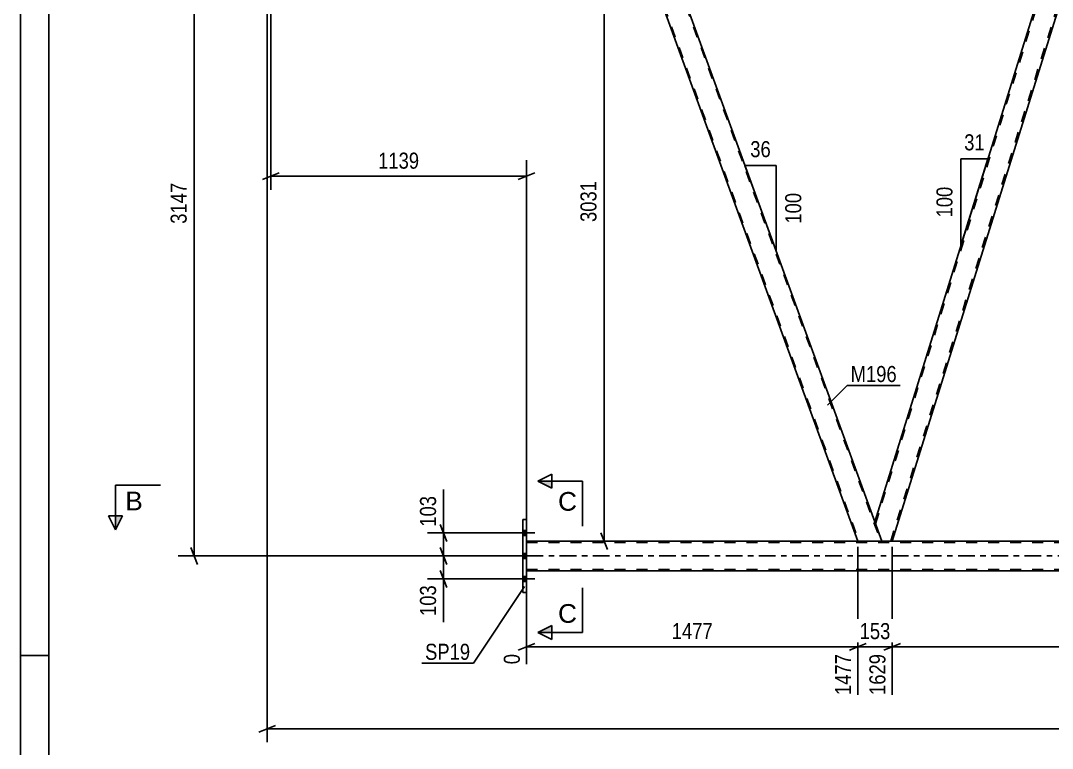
# Model space of a CAD drawing. Header units: millimetres. Extents: x -598 to 243, y -441 to 153.
# Drawn here: x -598 to -414.1, y -159.6 to -29.7 of the extents above; entities that cross this region are included whole.
import ezdxf

# ---------------------------------------------------------------- set-up
doc = ezdxf.new("R2010")
doc.units = ezdxf.units.MM
doc.linetypes.add('DXK_LINE_DOT2', pattern=[3.9198, 1.9599, -1.9599])
doc.linetypes.add('DXK_LINE_DOT3', pattern=[5.9187, 2.979, -0.9799, 0.9799, -0.9799])
doc.styles.add('Arial', font='ARIAL.TTF', dxfattribs={"height": 0.2})
doc.styles.add('Arial Narrow', font='ARIALN.TTF', dxfattribs={"height": 0.2})

# ---------------------------------------------------------------- blocks, each defined once
blk = doc.blocks.new('Unknown-318889849-1133')
at = {"color": 5, "linetype": 'Continuous'}
for p, q in [((-597.98, 152.99), (-597.98, -441.01)), ((-592.98, 147.99), (-592.98, -436.01)), ((-592.98, -143.01), (-597.98, -143.01))]:
    blk.add_line(p, q, dxfattribs=at)
blk = doc.blocks.new('Part-318889849-1991 - 1356')
at = {"color": 2, "linetype": 'Continuous'}
for p, q in [((-409.03, -1.36), (-445.73, -119.11)), ((-408.99, -1.36), (-409.03, -1.36)), ((-408.99, -1.36), (-408.53, -1.36)), ((-408.53, -1.36), (-407.71, -1.36)), ((-407.71, -1.36), (-406.18, -5.56)), ((-406.16, -5.61), (-442.62, -122.58)), ((-445.71, -119.16), (-444.47, -122.58))]:
    blk.add_line(p, q, dxfattribs=at)
at = {"color": 7, "linetype": 'DXK_LINE_DOT2'}
for p, q in [((-445.6, -119.48), (-408.78, -1.36)), ((-408.88, -1.36), (-408.53, -1.36)), ((-408.76, -1.36), (-408.78, -1.36)), ((-408.78, -1.36), (-408.76, -1.36)), ((-408.72, -1.36), (-408.76, -1.36)), ((-442.88, -122.58), (-406.3, -5.24)), ((-406.18, -5.56), (-406.16, -5.61)), ((-445.73, -119.11), (-445.71, -119.16)), ((-445.73, -119.11), (-445.71, -119.16)), ((-442.62, -122.58), (-444.47, -122.58))]:
    blk.add_line(p, q, dxfattribs=at)
blk = doc.blocks.new('Part-318889849-1726 - 1356')
at = {"color": 2, "linetype": 'Continuous'}
for p, q in [((-508.45, -118.72), (-507.81, -118.72)), ((-508.45, -131.72), (-508.45, -118.72)), ((-507.81, -118.72), (-507.81, -131.72)), ((-507.81, -131.72), (-508.45, -131.72))]:
    blk.add_line(p, q, dxfattribs=at)
blk = doc.blocks.new('Bolt-318889849-1959 - 1356')
at = {"linetype": 'Continuous'}
for points in [[(-507.81, -121.56), (-507.81, -120.68), (-508.45, -120.68), (-508.45, -121.56)], [(-507.81, -121.56), (-507.81, -120.68), (-508.45, -120.68), (-508.45, -121.56)], [(-507.81, -121.56), (-507.81, -120.68), (-508.45, -120.68), (-508.45, -121.56)], [(-507.81, -125.66), (-507.81, -124.78), (-508.45, -124.78), (-508.45, -125.66)], [(-507.81, -125.66), (-507.81, -124.78), (-508.45, -124.78), (-508.45, -125.66)], [(-507.81, -129.76), (-507.81, -128.88), (-508.45, -128.88), (-508.45, -129.76)], [(-507.81, -129.76), (-507.81, -128.88), (-508.45, -128.88), (-508.45, -129.76)], [(-507.81, -129.76), (-507.81, -128.88), (-508.45, -128.88), (-508.45, -129.76)]]:
    blk.add_hatch(color=1, dxfattribs=at).paths.add_polyline_path(points)
at = {"color": 1, "linetype": 'Continuous'}
for p, q in [((-509.61, -121.12), (-506.29, -121.12)), ((-509.61, -121.12), (-506.29, -121.12)), ((-509.61, -121.12), (-506.29, -121.12)), ((-508.45, -120.68), (-507.81, -120.68)), ((-508.45, -120.68), (-507.81, -120.68)), ((-508.45, -120.68), (-507.81, -120.68)), ((-508.45, -121.56), (-507.81, -121.56)), ((-508.45, -121.56), (-507.81, -121.56)), ((-508.45, -121.56), (-507.81, -121.56)), ((-508.45, -124.78), (-507.81, -124.78)), ((-508.45, -124.78), (-507.81, -124.78)), ((-509.61, -125.22), (-506.29, -125.22)), ((-509.61, -125.22), (-506.29, -125.22)), ((-508.45, -125.66), (-507.81, -125.66)), ((-508.45, -125.66), (-507.81, -125.66)), ((-509.61, -129.32), (-506.29, -129.32)), ((-509.61, -129.32), (-506.29, -129.32)), ((-509.61, -129.32), (-506.29, -129.32)), ((-508.45, -128.88), (-507.81, -128.88)), ((-508.45, -128.88), (-507.81, -128.88)), ((-508.45, -128.88), (-507.81, -128.88)), ((-508.45, -129.76), (-507.81, -129.76)), ((-508.45, -129.76), (-507.81, -129.76)), ((-508.45, -129.76), (-507.81, -129.76))]:
    blk.add_line(p, q, dxfattribs=at)
blk = doc.blocks.new('Part-318889849-1978 - 1356')
at = {"color": 2, "linetype": 'Continuous'}
for p, q in [((-507.81, -122.58), (-367.86, -122.58)), ((-507.81, -127.86), (-367.86, -127.86))]:
    blk.add_line(p, q, dxfattribs=at)
at = {"color": 7, "linetype": 'DXK_LINE_DOT2'}
for p, q in [((-507.81, -127.86), (-507.81, -122.58)), ((-507.81, -122.82), (174.3, -122.82)), ((-507.81, -127.62), (174.3, -127.62))]:
    blk.add_line(p, q, dxfattribs=at)
at = {"color": 7, "linetype": 'DXK_LINE_DOT3'}
blk.add_line((-507.81, -125.22), (174.3, -125.22), dxfattribs=at)
blk = doc.blocks.new('Part-318889849-1996 - 1356')
at = {"color": 2, "linetype": 'Continuous'}
for p, q in [((-448.73, -122.58), (-492.85, -1.36)), ((-492.85, -1.36), (-492.82, -1.36)), ((-492.82, -1.36), (-492.75, -1.36)), ((-492.75, -1.36), (-492.51, -1.36)), ((-488.59, -1.36), (-492.51, -1.36)), ((-488.59, -1.36), (-445.71, -119.16))]:
    blk.add_line(p, q, dxfattribs=at)
at = {"color": 7, "linetype": 'DXK_LINE_DOT2'}
for p, q in [((-492.85, -1.36), (-492.75, -1.36)), ((-492.68, -1.36), (-448.55, -122.58)), ((-492.66, -1.36), (-492.68, -1.36)), ((-492.68, -1.36), (-492.66, -1.36)), ((-492.64, -1.36), (-492.66, -1.36)), ((-488.76, -1.36), (-444.64, -122.58)), ((-445.71, -119.16), (-444.47, -122.58)), ((-444.47, -122.58), (-448.73, -122.58))]:
    blk.add_line(p, q, dxfattribs=at)
blk = doc.blocks.new('StraightDimension-318889849-2567 - 1356')
at = {"color": 7, "linetype": 'Continuous'}
for p, q in [((-566.43, -0.86), (-567.63, 2.14)), ((-554.39, 0.64), (-569.88, 0.64)), ((-567.03, -125.22), (-567.03, 0.64)), ((-567.63, -123.72), (-566.43, -126.72)), ((-508.81, -125.22), (-569.88, -125.22))]:
    blk.add_line(p, q, dxfattribs=at)
at = {"color": 0}
blk.add_wipeout([(-567.78, -58.03), (-571.98, -58.03), (-571.98, -66.55), (-567.78, -66.55)], dxfattribs=at)
at = {"color": 3, "style": 'Arial Narrow'}
blk.add_text('3147', height=2.863, rotation=90.0002, dxfattribs=at).set_placement((-568.38, -65.95))
blk = doc.blocks.new('StraightDimension-318889849-2575 - 1356')
at = {"color": 7, "linetype": 'Continuous'}
for p, q in [((-509.45, -121.12), (-525.43, -121.12)), ((-523.18, -119.62), (-521.98, -122.62)), ((-522.58, -125.22), (-522.58, -121.12)), ((-521.98, -126.72), (-523.18, -123.72)), ((-509.13, -125.22), (-525.43, -125.22))]:
    blk.add_line(p, q, dxfattribs=at)
at = {"color": 0}
blk.add_wipeout([(-523.33, -113.91), (-527.53, -113.91), (-527.53, -120.6), (-523.33, -120.6)], dxfattribs=at)
at = {"color": 7, "linetype": 'Continuous'}
blk.add_line((-522.58, -121.12), (-522.58, -113.39), dxfattribs=at)
blk.add_line((-522.58, -121.12), (-522.58, -113.39), dxfattribs=at)
at = {"color": 3, "style": 'Arial Narrow'}
blk.add_text('103', height=2.863, rotation=90.0002, dxfattribs=at).set_placement((-523.93, -120))
blk = doc.blocks.new('StraightDimension-318889849-63666 - 1356')
at = {"color": 7, "linetype": 'Continuous'}
for p, q in [((-442.62, -123.58), (-442.62, -150.02)), ((-363.59, -123.58), (-363.59, -150.02)), ((-441.12, -140.81), (-444.12, -142.01)), ((-442.62, -141.41), (-363.59, -141.41)), ((-365.09, -142.01), (-362.09, -140.81))]:
    blk.add_line(p, q, dxfattribs=at)
at = {"color": 0}
blk.add_wipeout([(-398.85, -140.66), (-398.85, -136.46), (-407.36, -136.46), (-407.36, -140.66)], dxfattribs=at)
at = {"color": 0, "linetype": 'Continuous'}
blk.add_wipeout([(-364.19, -142.11), (-368.39, -142.11), (-368.39, -150.62), (-364.19, -150.62)], dxfattribs=at)
at = {"color": 3, "style": 'Arial Narrow'}
blk.add_text('1976', height=2.863, dxfattribs=at).set_placement((-406.76, -140.06))
at = {"color": 3, "linetype": 'Continuous', "style": 'Arial Narrow'}
blk.add_text('3605', height=2.863, rotation=90.0002, dxfattribs=at).set_placement((-364.79, -150.02))
blk = doc.blocks.new('StraightDimension-318889849-2962 - 1356')
at = {"color": 7, "linetype": 'Continuous'}
for p, q in [((-554.03, -6.86), (-554.03, -158.46)), ((-552.53, -155.46), (-555.53, -156.66)), ((-554.03, -156.06), (185.16, -156.06))]:
    blk.add_line(p, q, dxfattribs=at)
blk = doc.blocks.new('StraightDimension-318889849-2590 - 1356')
at = {"color": 7, "linetype": 'Continuous'}
for p, q in [((-523.18, -123.72), (-521.98, -126.72)), ((-509.13, -125.22), (-525.43, -125.22)), ((-522.58, -129.32), (-522.58, -125.22)), ((-521.98, -130.82), (-523.18, -127.82)), ((-509.45, -129.32), (-525.43, -129.32))]:
    blk.add_line(p, q, dxfattribs=at)
at = {"color": 0}
blk.add_wipeout([(-523.33, -129.85), (-527.53, -129.85), (-527.53, -136.53), (-523.33, -136.53)], dxfattribs=at)
at = {"color": 7, "linetype": 'Continuous'}
blk.add_line((-522.58, -129.32), (-522.58, -137.05), dxfattribs=at)
blk.add_line((-522.58, -129.32), (-522.58, -137.05), dxfattribs=at)
at = {"color": 3, "style": 'Arial Narrow'}
blk.add_text('103', height=2.863, rotation=90.0002, dxfattribs=at).set_placement((-523.93, -135.93))
blk = doc.blocks.new('AngleDimension-318889849-61956 - 1356')
at = {"color": 7, "linetype": 'Continuous'}
for p, q in [((-430.37, -54.35), (-425.55, -54.35)), ((-430.37, -69.81), (-425.55, -54.35)), ((-430.37, -69.81), (-430.37, -54.35)), ((-429.62, -67.42), (-425.55, -54.35))]:
    blk.add_line(p, q, dxfattribs=at)
at = {"color": 0}
for points in [[(-425.53, -53.45), (-425.53, -49.25), (-430.38, -49.25), (-430.38, -53.45)], [(-431.27, -58.74), (-435.47, -58.74), (-435.47, -65.42), (-431.27, -65.42)]]:
    blk.add_wipeout(points, dxfattribs=at)
at = {"color": 3, "style": 'Arial Narrow'}
blk.add_text('31', height=2.863, dxfattribs=at).set_placement((-429.78, -52.85))
blk.add_text('100', height=2.863, rotation=90.0002, dxfattribs=at).set_placement((-431.87, -64.82))
blk = doc.blocks.new('StraightDimension-318889849-63668 - 1356')
at = {"color": 7, "linetype": 'Continuous'}
for p, q in [((-448.73, -123.58), (-448.73, -150.02)), ((-507.79, -128.86), (-507.79, -144.54)), ((-506.29, -140.81), (-509.29, -142.01)), ((-507.79, -141.41), (-448.73, -141.41)), ((-450.23, -142.01), (-447.23, -140.81))]:
    blk.add_line(p, q, dxfattribs=at)
at = {"color": 0}
blk.add_wipeout([(-474, -140.66), (-474, -136.46), (-482.51, -136.46), (-482.51, -140.66)], dxfattribs=at)
at = {"color": 0, "linetype": 'Continuous'}
for points in [[(-508.39, -142.11), (-512.59, -142.11), (-512.59, -145.14), (-508.39, -145.14)], [(-449.33, -142.11), (-453.53, -142.11), (-453.53, -150.62), (-449.33, -150.62)]]:
    blk.add_wipeout(points, dxfattribs=at)
at = {"color": 3, "style": 'Arial Narrow'}
blk.add_text('1477', height=2.863, dxfattribs=at).set_placement((-481.91, -140.06))
at = {"color": 3, "linetype": 'Continuous', "style": 'Arial Narrow'}
for s, height, p in [('0', 2.86, (-508.99, -144.54)), ('1477', 2.863, (-449.93, -150.02))]:
    blk.add_text(s, height=height, rotation=90.0002, dxfattribs=at).set_placement(p)
blk = doc.blocks.new('StraightDimension-318889849-2631 - 1356')
at = {"color": 7, "linetype": 'Continuous'}
for p, q in [((-553.39, -2.36), (-553.39, -59.87)), ((-507.81, -121.58), (-507.81, -54.62)), ((-551.89, -56.87), (-554.89, -58.07)), ((-509.31, -58.07), (-506.31, -56.87)), ((-553.39, -57.47), (-507.81, -57.47))]:
    blk.add_line(p, q, dxfattribs=at)
at = {"color": 0}
blk.add_wipeout([(-526.34, -56.72), (-526.34, -52.52), (-534.85, -52.52), (-534.85, -56.72)], dxfattribs=at)
at = {"color": 3, "style": 'Arial Narrow'}
blk.add_text('1139', height=2.863, dxfattribs=at).set_placement((-534.25, -56.12))
blk = doc.blocks.new('AngleDimension-318889849-61970 - 1356')
at = {"color": 7, "linetype": 'Continuous'}
for p, q in [((-463.32, -55.57), (-468.86, -55.57)), ((-463.32, -70.79), (-468.86, -55.57)), ((-463.32, -70.79), (-463.32, -55.57)), ((-463.41, -70.54), (-463.32, -70.79))]:
    blk.add_line(p, q, dxfattribs=at)
at = {"color": 0}
for points in [[(-463.66, -54.67), (-463.66, -50.47), (-468.52, -50.47), (-468.52, -54.67)], [(-458.22, -59.83), (-462.42, -59.83), (-462.42, -66.52), (-458.22, -66.52)]]:
    blk.add_wipeout(points, dxfattribs=at)
at = {"color": 3, "style": 'Arial Narrow'}
blk.add_text('36', height=2.863, dxfattribs=at).set_placement((-467.92, -54.07))
blk.add_text('100', height=2.863, rotation=90.0002, dxfattribs=at).set_placement((-458.82, -65.92))
blk = doc.blocks.new('StraightDimension-318889849-63580 - 1356')
at = {"color": 7, "linetype": 'Continuous'}
for p, q in [((-493.38, -2.86), (-494.58, 0.14)), ((-494.36, -1.36), (-491.58, -1.36)), ((-493.98, -122.58), (-493.98, -1.36)), ((-494.58, -121.08), (-493.38, -124.08)), ((-492.41, -122.58), (-496.83, -122.58))]:
    blk.add_line(p, q, dxfattribs=at)
at = {"color": 0}
blk.add_wipeout([(-494.73, -57.71), (-498.93, -57.71), (-498.93, -66.23), (-494.73, -66.23)], dxfattribs=at)
at = {"color": 3, "style": 'Arial Narrow'}
blk.add_text('3031', height=2.863, rotation=90.0002, dxfattribs=at).set_placement((-495.33, -65.63))
blk = doc.blocks.new('StraightDimension-318889849-63667 - 1356')
at = {"color": 7, "linetype": 'Continuous'}
for p, q in [((-448.73, -123.58), (-448.73, -150.02)), ((-442.62, -123.58), (-442.62, -150.02)), ((-450.23, -142.01), (-447.23, -140.81)), ((-448.73, -141.41), (-442.62, -141.41)), ((-441.12, -140.81), (-444.12, -142.01))]:
    blk.add_line(p, q, dxfattribs=at)
at = {"color": 0}
blk.add_wipeout([(-442.33, -140.66), (-442.33, -136.46), (-449.02, -136.46), (-449.02, -140.66)], dxfattribs=at)
at = {"color": 0, "linetype": 'Continuous'}
blk.add_wipeout([(-443.22, -142.11), (-447.42, -142.11), (-447.42, -150.62), (-443.22, -150.62)], dxfattribs=at)
at = {"color": 3, "style": 'Arial Narrow'}
blk.add_text('153', height=2.863, dxfattribs=at).set_placement((-448.42, -140.06))
at = {"color": 3, "linetype": 'Continuous', "style": 'Arial Narrow'}
blk.add_text('1629', height=2.863, rotation=90.0002, dxfattribs=at).set_placement((-443.82, -150.02))
blk = doc.blocks.new('Mark-318889849-1722 - 1356')
at = {"color": 0}
blk.add_wipeout([(-517.84, -143.75), (-517.84, -140.75), (-525.88, -140.75), (-525.88, -143.75)], dxfattribs=at)
blk.add_wipeout([(-517.84, -143.75), (-517.84, -140.75), (-525.88, -140.75), (-525.88, -143.75)], dxfattribs=at)
at = {"color": 30, "linetype": 'Continuous'}
for p in [(-508.13, -130.64), (-526.48, -144.35)]:
    blk.add_line(p, (-517.24, -144.35), dxfattribs=at)
at = {"color": 3, "style": 'Arial Narrow'}
blk.add_text('SP19', height=2.863, dxfattribs=at).set_placement((-525.88, -143.75))
blk = doc.blocks.new('Mark-318889849-1992 - 1356')
at = {"color": 0}
blk.add_wipeout([(-441.8, -94.19), (-441.8, -91.19), (-450.02, -91.19), (-450.02, -94.19)], dxfattribs=at)
blk.add_wipeout([(-441.8, -94.19), (-441.8, -91.19), (-450.02, -91.19), (-450.02, -94.19)], dxfattribs=at)
at = {"color": 30, "linetype": 'Continuous'}
for p, q in [((-454.16, -98.32), (-450.62, -94.79)), ((-450.62, -94.79), (-441.2, -94.79))]:
    blk.add_line(p, q, dxfattribs=at)
at = {"color": 3, "style": 'Arial Narrow'}
blk.add_text('M196', height=2.863, dxfattribs=at).set_placement((-450.02, -94.19))
blk = doc.blocks.new('SectionMark-318889849-3301 - 1356')
at = {"linetype": 'Continuous'}
for points in [[(-503.31, -111.9), (-503.31, -113.15), (-505.81, -111.9)], [(-503.31, -137.65), (-503.31, -138.9), (-505.81, -138.9)]]:
    blk.add_hatch(color=6, dxfattribs=at).paths.add_polyline_path(points)
at = {"color": 6, "linetype": 'Continuous'}
for p, q in [((-505.81, -111.9), (-503.31, -110.65)), ((-497.81, -111.9), (-505.81, -111.9)), ((-505.81, -111.9), (-503.31, -113.15)), ((-503.31, -113.15), (-503.31, -110.65)), ((-497.81, -111.9), (-497.81, -119.9)), ((-497.81, -138.9), (-497.81, -130.9)), ((-505.81, -138.9), (-503.31, -137.65)), ((-503.31, -137.65), (-503.31, -140.15)), ((-497.81, -138.9), (-505.81, -138.9)), ((-503.31, -140.15), (-505.81, -138.9))]:
    blk.add_line(p, q, dxfattribs=at)
at = {"color": 0, "linetype": 'Continuous'}
for points in [[(-498.81, -117.15), (-498.81, -113.65), (-502.18, -113.65), (-502.18, -117.15)], [(-498.81, -137.15), (-498.81, -133.65), (-502.18, -133.65), (-502.18, -137.15)]]:
    blk.add_wipeout(points, dxfattribs=at)
at = {"color": 3, "linetype": 'Continuous', "style": 'Arial'}
for p in [(-502.18, -117.15), (-502.18, -137.15)]:
    blk.add_text('C', height=3.34, dxfattribs=at).set_placement(p)
blk = doc.blocks.new('SectionMark-318889849-3303 - 1356')
at = {"linetype": 'Continuous'}
blk.add_hatch(color=6, dxfattribs=at).paths.add_polyline_path([(-581.07, -118.08), (-579.82, -118.08), (-581.07, -120.58)])
at = {"color": 6, "linetype": 'Continuous'}
for p, q in [((-581.07, -112.58), (-573.07, -112.58)), ((-581.07, -112.58), (-581.07, -120.58)), ((-581.07, -120.58), (-582.32, -118.08)), ((-579.82, -118.08), (-582.32, -118.08)), ((-581.07, -120.58), (-579.82, -118.08))]:
    blk.add_line(p, q, dxfattribs=at)
at = {"color": 0, "linetype": 'Continuous'}
blk.add_wipeout([(-576.21, -117.08), (-576.21, -113.58), (-579.32, -113.58), (-579.32, -117.08)], dxfattribs=at)
at = {"color": 3, "linetype": 'Continuous', "style": 'Arial'}
blk.add_text('B', height=3.34, dxfattribs=at).set_placement((-579.32, -117.08))

msp = doc.modelspace()

# ---------------------------------------------------------------- block references
for name in ['Unknown-318889849-1133', 'Part-318889849-1996 - 1356', 'Part-318889849-1991 - 1356', 'Part-318889849-1726 - 1356', 'Bolt-318889849-1959 - 1356', 'Part-318889849-1978 - 1356']:
    msp.add_blockref(name, (0, 0))

# ---------------------------------------------------------------- next in the draw order: block references
for name in ['StraightDimension-318889849-2567 - 1356', 'StraightDimension-318889849-63666 - 1356']:
    msp.add_blockref(name, (0, 0))

# ---------------------------------------------------------------- next in the draw order: block references
msp.add_blockref('StraightDimension-318889849-2575 - 1356', (0, 0))

# ---------------------------------------------------------------- next in the draw order: block references
msp.add_blockref('StraightDimension-318889849-2962 - 1356', (0, 0))

# ---------------------------------------------------------------- next in the draw order: block references
for name in ['StraightDimension-318889849-2631 - 1356', 'AngleDimension-318889849-61956 - 1356', 'AngleDimension-318889849-61970 - 1356', 'Mark-318889849-1992 - 1356', 'StraightDimension-318889849-2590 - 1356']:
    msp.add_blockref(name, (0, 0))

# ---------------------------------------------------------------- next in the draw order: block references
msp.add_blockref('StraightDimension-318889849-63668 - 1356', (0, 0))

# ---------------------------------------------------------------- next in the draw order: block references
for name in ['StraightDimension-318889849-63580 - 1356', 'StraightDimension-318889849-63667 - 1356', 'Mark-318889849-1722 - 1356']:
    msp.add_blockref(name, (0, 0))

# ---------------------------------------------------------------- next in the draw order: block references
msp.add_blockref('SectionMark-318889849-3301 - 1356', (0, 0))

# ---------------------------------------------------------------- next in the draw order: block references
msp.add_blockref('SectionMark-318889849-3303 - 1356', (0, 0))

doc.saveas('drawing.dxf')
